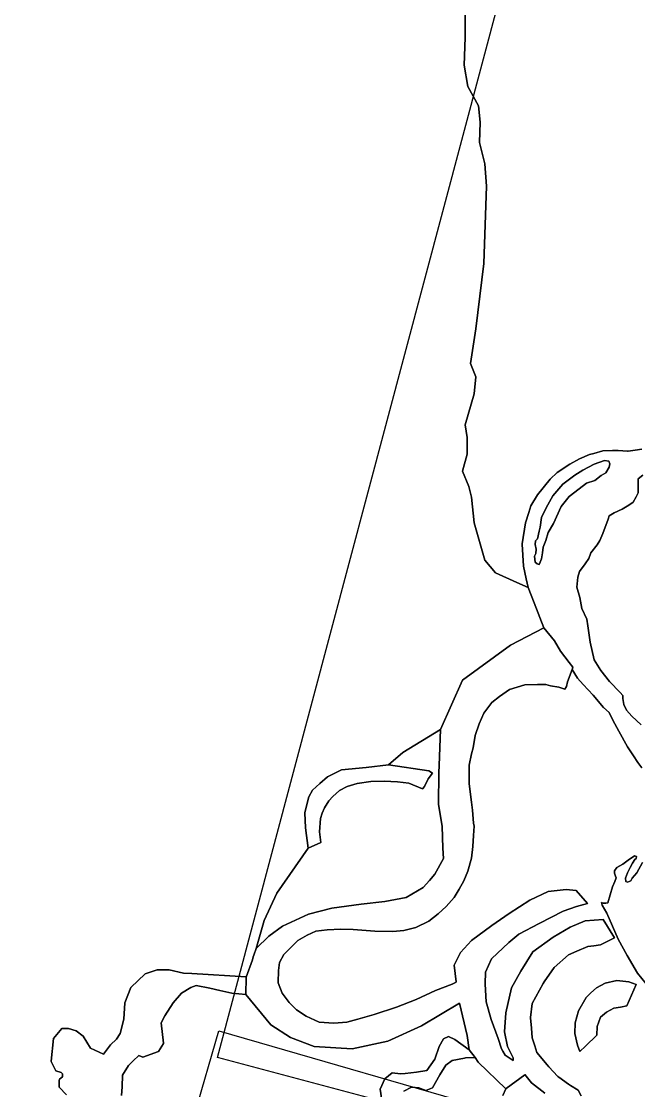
# Model space of a CAD drawing. Header units: inches. Extents: x 288635 to 1232953, y 676945 to 1655780.
# Drawn here: x 551611 to 573695, y 1500510 to 1538781 of the extents above; entities that cross this region are included whole.
import ezdxf

# ---------------------------------------------------------------- set-up
doc = ezdxf.new("R2010")
doc.units = ezdxf.units.IN
doc.header["$MEASUREMENT"] = 0
doc.layers.add('Images', color=7, linetype='Continuous')
picture_1 = doc.add_image_def('image2.jpg', size_in_pixel=(2586, 3753))
picture_2 = doc.add_image_def('image3.jpg', size_in_pixel=(2620, 3729))

msp = doc.modelspace()

# ---------------------------------------------------------------- linework, layer by layer
at = {"color": 1}
for points in [[(567489.346, 1539164.2198), (567489.4888, 1538207.6896), (567457.752, 1537219.2702), (567585.4036, 1536454.0649), (567968.1204, 1535752.6665), (568031.9748, 1535178.7579), (568000.2, 1534445.4132), (568191.6203, 1533680.2175), (568255.5079, 1532883.1185), (568160.269, 1530109.1664), (567873.6574, 1527781.5665), (567682.5369, 1526538.0485), (567873.9144, 1526059.8119), (567810.2361, 1525453.9999), (567491.5593, 1524338.0003), (567555.3946, 1523891.629), (567555.485, 1523285.8265), (567396.1537, 1522680.0001), (567619.425, 1522137.9996), (567715.1352, 1521755.4018), (567810.9262, 1520830.7702), (568193.7383, 1519491.6849), (568576.4171, 1519045.3611), (569341.6936, 1518694.7476), (569745.6867, 1518519.1701), (569960.4649, 1517971.842), (570309.2877, 1517073.6134), (569114.5912, 1516454.1099), (567393.6843, 1515202.3025), (566606.7977, 1513430.3407), (565255.2999, 1512617.6293), (564745.5161, 1512167.7981), (563944.6095, 1512073.8518), (563062.8955, 1511988.4948), (562560.8211, 1511740.0724), (562293.8836, 1511507.1052), (562026.4904, 1511266.0045), (561897.3894, 1511026.1519), (561837.8608, 1510796.6445), (561749.5484, 1510456.1634), (561771.5861, 1509919.653), (561869.5864, 1509184.9435), (560749.7613, 1507578.0205), (560301.2915, 1506602.7573), (560010.4305, 1505599.2827), (559925.7467, 1505361.2034), (559907.7468, 1505300.2341), (559885.8147, 1505187.2584), (559655.9312, 1504566.8639), (559655.7196, 1504566.8775), (559655.9312, 1504580.3448), (557714.1746, 1504705.0475), (557415.0441, 1504714.631), (556901.7051, 1504829.9078), (556473.7107, 1504830.8619), (556045.3981, 1504689.1512), (555530.7234, 1504205.2357), (555315.4858, 1503649.32), (555271.3823, 1503064.4895), (555141.839, 1502551.1824), (555012.9955, 1502351.7379), (554795.4103, 1502142.6829), (554553.9299, 1501814.1988), (554088.9689, 1502031.9086), (553825.0954, 1502457.8185), (553566.9207, 1502649.1381), (553302.3368, 1502728.5133), (553063.3386, 1502732.3646), (552757.6053, 1502379.9489), (552675.5495, 1501569.6132), (552676.6836, 1501567.3323), (552675.5495, 1501556.1323), (552841.8255, 1501221.7186), (553039.8696, 1501160.3376), (553077.9697, 1501106.3625), (553086.4888, 1500998.4533), (552980.7226, 1500920.6516), (552960.4945, 1500872.1929), (552960.6757, 1500859.1461), (552960.4945, 1500858.712), (552963.6695, 1500630.1116), (553230.37, 1500363.411)], [(573808.0404, 1523472.4329), (573566.5282, 1523436.7882), (573326.9049, 1523402.5563), (573299.8277, 1523398.6881), (572969.627, 1523424.0882), (572757.96, 1523424.0882), (572419.2926, 1523415.6215), (572097.5586, 1523318.2546), (571940.925, 1523280.1546), (571576.8576, 1523127.7543), (571238.1902, 1522933.0205), (570776.756, 1522632.4533), (570531.2222, 1522391.1528), (570078.2546, 1521836.585), (569838.8437, 1521438.7741), (569765.2826, 1521201.1862), (569651.8153, 1520834.709), (569524.815, 1520083.2908), (569525.4657, 1520073.66), (569524.815, 1520069.8099), (569577.7318, 1519286.6417), (569669.9248, 1518828.4603), (569745.6867, 1518519.1701), (569341.6936, 1518694.7476), (568576.4171, 1519045.3611), (568193.7383, 1519491.6849), (567810.9262, 1520830.7702), (567715.1352, 1521755.4018), (567619.425, 1522137.9996), (567396.1537, 1522680.0001), (567555.485, 1523285.8265), (567555.3946, 1523891.629), (567491.5593, 1524338.0003), (567810.2361, 1525453.9999), (567873.9144, 1526059.8119), (567682.5369, 1526538.0485), (567873.6574, 1527781.5665), (568160.269, 1530109.1664), (568255.5079, 1532883.1185), (568191.6203, 1533680.2175), (568000.2, 1534445.4132), (568031.9748, 1535178.7579), (567968.1204, 1535752.6665), (567585.4036, 1536454.0649), (567457.752, 1537219.2702), (567489.4888, 1538207.6896), (567489.346, 1539164.2198)], [(573781.0699, 1513601.8724), (573450.8693, 1513916.833), (573262.9089, 1514130.1934), (573161.3087, 1514333.3938), (573130.8286, 1514546.7543), (573130.8286, 1514653.4345), (573039.3885, 1514765.1947), (572658.3877, 1515151.2755), (572338.3471, 1515547.5163), (572099.5866, 1515928.517), (571957.3463, 1516563.5183), (571876.0661, 1517142.6395), (571840.5061, 1517381.3999), (571662.7057, 1517762.4007), (571596.6656, 1518163.7215), (571488.9579, 1518524.2038), (571515.4163, 1518889.3295), (571578.9164, 1519090.4132), (571780.0001, 1519365.5805), (571917.5837, 1519550.7892), (571981.0839, 1519757.1646), (572213.9177, 1520042.9151), (572309.1679, 1520196.3738), (572420.2931, 1520455.666), (572605.5018, 1520958.3753), (572642.5435, 1521080.0839), (572817.1689, 1521191.2091), (573108.2111, 1521318.2094), (573346.3366, 1521466.3763), (573499.7952, 1521577.5016), (573605.6288, 1521762.7103), (573685.0039, 1521910.8772), (573685.0039, 1522106.6693), (573678.5834, 1522403.8499), (573846.2237, 1522535.9301)], [(570343.9292, 1500422.3219), (569868.0198, 1500788.7668), (569628.7785, 1501083.5969), (569621.9493, 1501078.5319), (568952.2095, 1500581.8087), (568948.0142, 1500572.3476), (567949.4678, 1501529.1187), (567849.9191, 1501698.805), (567638.3355, 1501968.0928), (567555.5215, 1502486.5788), (567290.517, 1503635.2893), (565927.635, 1502830.3497), (564727.7615, 1502274.6081), (563448.9394, 1502006.0033), (562087.3247, 1502090.7176), (561239.9932, 1502413.8008), (560537.042, 1502866.3391), (559646.2799, 1503952.5367), (559655.9312, 1504566.8639), (559885.8147, 1505187.2584), (559907.7468, 1505300.2341), (559925.7467, 1505361.2034), (560010.4305, 1505599.2827), (560465.5643, 1506039.5362), (560952.5158, 1506391.5494), (561885.3506, 1506825.6989), (562718.4484, 1507036.9068), (563774.4879, 1507183.579), (564619.3194, 1507277.4491), (565376.1477, 1507424.1213), (565986.3038, 1507776.1344), (566215.1124, 1508034.2774), (566405.6959, 1508261.6641), (566719.0281, 1508819.787), (566691.9175, 1509185.8635), (566672.0568, 1509975.9091), (566540.296, 1510754.6562), (566552.7087, 1511901.3528), (566562.4668, 1512149.7252), (566606.7977, 1513430.3407), (567393.6843, 1515202.3025), (569114.5912, 1516454.1099), (570309.2877, 1517073.6134), (570690.2494, 1516604.9721), (570900.3433, 1516236.3929), (571210.0709, 1515827.665), (571342.3645, 1515667.3383), (571312.6941, 1515585.148), (571153.6513, 1515144.5816), (571153.6513, 1515144.5816), (571112.7531, 1514972.8164), (571060.3084, 1514875.8679), (570839.9488, 1514953.6937), (570544.9526, 1515003.9151), (570378.4799, 1515050.2259), (570073.3234, 1515051.7964), (569629.2346, 1515030.7509), (569079.7154, 1514863.9821), (568713.0874, 1514618.9669), (568447.799, 1514407.2092), (568152.3178, 1514023.8067), (567984.8069, 1513634.2118), (567844.1873, 1513222.9951), (567779.7506, 1512781.9376), (567717.9527, 1512564.4346), (567631.0472, 1512154.3743), (567631.0969, 1512141.1278), (567631.0472, 1512140.8934), (567633.4991, 1511487.0607), (567712.1407, 1510833.4782), (567753.9284, 1510546.3378), (567792.7843, 1510087.5961), (567808.307, 1509975.6786), (567787.4378, 1509637.6844), (567769.8371, 1509250.4699), (567711.1683, 1508828.0541), (567582.0968, 1508364.5701), (567441.2915, 1508024.2908), (567277.0187, 1507725.0796), (567101.0121, 1507420.0015), (566807.6679, 1507103.1897), (566526.0573, 1506839.1798), (566185.778, 1506575.17), (565728.1609, 1506352.2283), (565294.0113, 1506234.8906), (564900.93, 1506205.5562), (564255.5725, 1506217.2899), (563481.1436, 1506275.9588), (563041.1271, 1506293.5594), (562548.3087, 1506270.0919), (562143.4936, 1506217.2899), (561832.5487, 1506070.6178), (561498.1362, 1505877.0105), (561275.1945, 1505654.0689), (560999.4509, 1505378.3253), (560841.045, 1505096.7147), (560805.8436, 1504809.2373), (560793.3824, 1504384.9703), (560793.7505, 1504384.0226), (560793.3824, 1504371.4894), (560940.782, 1503991.9931), (561193.0581, 1503663.4475), (561451.2011, 1503405.3045), (561803.2142, 1503176.4959), (562260.8313, 1502965.288), (562788.8511, 1502918.353), (563258.2019, 1502965.288), (563645.4164, 1503070.892), (564232.105, 1503229.2979), (565035.8683, 1503493.3078), (565734.0277, 1503769.0514), (566426.3203, 1504091.7301), (567019.2335, 1504314.0746), (567162.8719, 1504386.5825), (567161.3524, 1504399.2964), (567162.8719, 1504400.0634), (567091.3247, 1504998.7116), (567327.6732, 1505457.1011), (567716.6114, 1505877.7895), (568438.9254, 1506425.4781), (569065.9891, 1506846.1664), (569804.1781, 1507322.4174), (570455.0544, 1507631.9805), (571105.9307, 1507703.4181), (571463.1189, 1507671.6681), (571866.3004, 1507206.4587), (571471.0564, 1507105.7103), (570994.8055, 1506931.085), (570137.5538, 1506486.5841), (569407.3023, 1506105.5833), (569055.6772, 1505813.6454), (568433.541, 1505226.9039), (568216.6749, 1504748.2681), (568205.7157, 1504330.2347), (568205.9461, 1504325.5418), (568205.7157, 1504316.7538), (568236.7888, 1503683.8099), (568423.0503, 1503059.9713), (568669.1133, 1502377.345), (568790.3265, 1502005.5823), (568840.8777, 1501921.9981), (568925.5147, 1501782.0544), (569204.7771, 1501592.6362), (569205.6705, 1501671.1231), (569205.5205, 1501671.4219), (569205.6705, 1501684.604), (569002.489, 1502089.2003), (568899.9931, 1502617.4485), (568946.9264, 1503290.1593), (569145.3643, 1504187.0986), (569478.74, 1504782.4123), (569911.2372, 1505482.0889), (570637.6173, 1506004.7897), (571240.8685, 1506361.9779), (571780.6196, 1506584.2284), (572423.5583, 1506639.791), (572829.9364, 1505983.3342), (572328.3082, 1505732.5201), (572089.8009, 1505697.6697), (571880.4305, 1505667.0767), (571485.2845, 1505501.2333), (571185.3059, 1505375.3318), (570669.3673, 1504914.9559), (570319.1507, 1504400.3518), (570280.4291, 1504343.4548), (569891.4908, 1503629.0784), (569827.9907, 1503129.0149), (569828.6834, 1503121.1357), (569827.9907, 1503115.534), (569860.2851, 1502748.1855), (569891.4908, 1502393.22), (569978.0001, 1502112.0648), (570050.2411, 1501877.2815), (570417.7257, 1501434.939), (570478.867, 1501361.3429), (570804.3051, 1501020.0298), (570839.3006, 1500994.4018), (571181.924, 1500743.4912), (571255.4089, 1500689.6766), (571534.5566, 1500527.9038), (571640.9213, 1500328.8102)], [(571640.9213, 1500328.8102), (571534.5566, 1500527.9038), (571255.4089, 1500689.6766), (571181.924, 1500743.4912), (570839.3006, 1500994.4018), (570804.3051, 1501020.0298), (570478.867, 1501361.3429), (570417.7257, 1501434.939), (570050.2411, 1501877.2815), (569978.0001, 1502112.0648), (569891.4908, 1502393.22), (569860.2851, 1502748.1855), (569827.9907, 1503115.534), (569828.6834, 1503121.1357), (569827.9907, 1503129.0149), (569891.4908, 1503629.0784), (570280.4291, 1504343.4548), (570319.1507, 1504400.3518), (570669.3673, 1504914.9559), (571185.3059, 1505375.3318), (571485.2845, 1505501.2333), (571880.4305, 1505667.0767), (572089.8009, 1505697.6697), (572328.3082, 1505732.5201), (572829.9364, 1505983.3342), (572423.5583, 1506639.791), (571780.6196, 1506584.2284), (571240.8685, 1506361.9779), (570637.6173, 1506004.7897), (569911.2372, 1505482.0889), (569478.74, 1504782.4123), (569145.3643, 1504187.0986), (568946.9264, 1503290.1593), (568899.9931, 1502617.4485), (569002.489, 1502089.2003), (569205.6705, 1501684.604), (569205.5205, 1501671.4219), (569205.6705, 1501671.1231), (569204.7771, 1501592.6362), (568925.5147, 1501782.0544), (568840.8777, 1501921.9981), (568790.3265, 1502005.5823), (568669.1133, 1502377.345), (568423.0503, 1503059.9713), (568236.7888, 1503683.8099), (568205.7157, 1504316.7538), (568205.9461, 1504325.5418), (568205.7157, 1504330.2347), (568216.6749, 1504748.2681), (568433.541, 1505226.9039), (569055.6772, 1505813.6454), (569407.3023, 1506105.5833), (570137.5538, 1506486.5841), (570994.8055, 1506931.085), (571471.0564, 1507105.7103), (571866.3004, 1507206.4587), (571463.1189, 1507671.6681), (571105.9307, 1507703.4181), (570455.0544, 1507631.9805), (569804.1781, 1507322.4174), (569065.9891, 1506846.1664), (568438.9254, 1506425.4781), (567716.6114, 1505877.7895), (567327.6732, 1505457.1011), (567091.3247, 1504998.7116), (567162.8719, 1504400.0634), (567161.3524, 1504399.2964), (567162.8719, 1504386.5825), (567019.2335, 1504314.0746), (566426.3203, 1504091.7301), (565734.0277, 1503769.0514), (565035.8683, 1503493.3078), (564232.105, 1503229.2979), (563645.4164, 1503070.892), (563258.2019, 1502965.288), (562788.8511, 1502918.353), (562260.8313, 1502965.288), (561803.2142, 1503176.4959), (561451.2011, 1503405.3045), (561193.0581, 1503663.4475), (560940.782, 1503991.9931), (560793.3824, 1504371.4894), (560793.7505, 1504384.0226), (560793.3824, 1504384.9703), (560805.8436, 1504809.2373), (560841.045, 1505096.7147), (560999.4509, 1505378.3253), (561275.1945, 1505654.0689), (561498.1362, 1505877.0105), (561832.5487, 1506070.6178), (562143.4936, 1506217.2899), (562548.3087, 1506270.0919), (563041.1271, 1506293.5594), (563481.1436, 1506275.9588), (564255.5725, 1506217.2899), (564900.93, 1506205.5562), (565294.0113, 1506234.8906), (565728.1609, 1506352.2283), (566185.778, 1506575.17), (566526.0573, 1506839.1798), (566807.6679, 1507103.1897), (567101.0121, 1507420.0015), (567277.0187, 1507725.0796), (567441.2915, 1508024.2908), (567582.0968, 1508364.5701), (567711.1683, 1508828.0541), (567769.8371, 1509250.4699), (567787.4378, 1509637.6844), (567808.307, 1509975.6786), (567792.7843, 1510087.5961), (567753.9284, 1510546.3378), (567712.1407, 1510833.4782), (567633.4991, 1511487.0607), (567631.0472, 1512140.8934), (567631.0969, 1512141.1278), (567631.0472, 1512154.3743), (567717.9527, 1512564.4346), (567779.7506, 1512781.9376), (567844.1873, 1513222.9951), (567984.8069, 1513634.2118), (568152.3178, 1514023.8067), (568447.799, 1514407.2092), (568713.0874, 1514618.9669), (569079.7154, 1514863.9821), (569629.2346, 1515030.7509), (570073.3234, 1515051.7964), (570378.4799, 1515050.2259), (570544.9526, 1515003.9151), (570839.9488, 1514953.6937), (571060.3084, 1514875.8679), (571112.7531, 1514972.8164), (571153.6513, 1515144.5816), (571312.6941, 1515585.148), (571505.2254, 1515273.1957), (571713.5058, 1515044.5953), (571713.5058, 1515044.5953), (572074.1865, 1514658.5145), (572434.8672, 1514226.7136), (572638.0677, 1514038.7532), (572770.1479, 1513774.5927), (572993.6684, 1513378.3519), (573298.469, 1512809.3908), (573510.1361, 1512488.5035), (573662.5364, 1512259.903), (573814.9367, 1512061.7826)], [(573835.2567, 1508678.4959), (573632.0563, 1508307.6551), (573464.416, 1508109.5347), (573413.6159, 1508013.0145), (573301.8556, 1507972.3744), (573240.8955, 1507997.7745), (573230.7355, 1508114.6147), (573301.8556, 1508302.5751), (573398.3758, 1508490.5355), (573479.656, 1508653.0958), (573566.0162, 1508780.0961), (573606.6563, 1508820.7361), (573621.8963, 1508891.8563), (573545.6961, 1508917.2563), (573322.1757, 1508759.776), (573134.2153, 1508617.5357), (572910.6949, 1508490.5355), (572834.4947, 1508373.6952), (572829.4147, 1508287.3351), (572870.0548, 1508190.8149), (572895.4548, 1508129.8548), (572844.6547, 1507992.6945), (572763.3746, 1507804.7341), (572677.0144, 1507520.2535), (572590.6542, 1507235.773), (572524.6141, 1507220.5329), (572428.0939, 1507215.4529), (572367.1338, 1507240.853), (572392.5338, 1507149.4128), (572555.0942, 1506864.9322), (572961.495, 1505925.1304), (573281.5356, 1505340.9292), (573657.4564, 1504711.0079), (573967.337, 1504335.0872)], [(553230.37, 1500363.411), (552963.6695, 1500630.1116), (552960.4945, 1500858.712), (552960.6757, 1500859.1461), (552960.4945, 1500872.1929), (552980.7226, 1500920.6516), (553086.4888, 1500998.4533), (553077.9697, 1501106.3625), (553039.8696, 1501160.3376), (552841.8255, 1501221.7186), (552675.5495, 1501556.1323), (552676.6836, 1501567.3323), (552675.5495, 1501569.6132), (552757.6053, 1502379.9489), (553063.3386, 1502732.3646), (553302.3368, 1502728.5133), (553566.9207, 1502649.1381), (553825.0954, 1502457.8185), (554088.9689, 1502031.9086), (554553.9299, 1501814.1988), (554795.4103, 1502142.6829), (555012.9955, 1502351.7379), (555141.839, 1502551.1824), (555271.3823, 1503064.4895), (555315.4858, 1503649.32), (555530.7234, 1504205.2357), (556045.3981, 1504689.1512), (556473.7107, 1504830.8619), (556901.7051, 1504829.9078), (557415.0441, 1504714.631), (557714.1746, 1504705.0475), (559655.9312, 1504580.3448), (559655.7196, 1504566.8775), (559655.9312, 1504566.8639), (559646.2799, 1503952.5367), (559141.1905, 1503993.8424), (558708.5465, 1504091.7296), (558355.7694, 1504172.1412), (557866.8523, 1504269.5402), (557674.2467, 1504205.8512), (557344.9751, 1503998.1505), (557047.4326, 1503646.034), (556749.6207, 1503181.6542), (556614.007, 1502935.7594), (556612.7046, 1502933.3978), (556697.8161, 1502206.7771), (556699.1423, 1502195.4547), (556522.0359, 1501907.2004), (555960.2377, 1501708.0762), (555816.0529, 1501772.5729), (555615.1208, 1501580.6021), (555446.3026, 1501404.592), (555223.3829, 1501065.4346), (555217.924, 1500640.6949), (555191.4656, 1500339.0693)], [(555191.4656, 1500339.0693), (555217.924, 1500640.6949), (555223.3829, 1501065.4346), (555446.3026, 1501404.592), (555615.1208, 1501580.6021), (555816.0529, 1501772.5729), (555960.2377, 1501708.0762), (556522.0359, 1501907.2004), (556699.1423, 1502195.4547), (556697.8161, 1502206.7771), (556612.7046, 1502933.3978), (556614.007, 1502935.7594), (556749.6207, 1503181.6542), (557047.4326, 1503646.034), (557344.9751, 1503998.1505), (557674.2467, 1504205.8512), (557866.8523, 1504269.5402), (558355.7694, 1504172.1412), (558708.5465, 1504091.7296), (559141.1905, 1503993.8424), (559646.2799, 1503952.5367), (560537.042, 1502866.3391), (561239.9932, 1502413.8008), (562087.3247, 1502090.7176), (563448.9394, 1502006.0033), (564727.7615, 1502274.6081), (565927.635, 1502830.3497), (567290.517, 1503635.2893), (567555.5215, 1502486.5788), (567638.3355, 1501968.0928), (567119.8298, 1502336.09), (566889.627, 1502444.0483), (566714.147, 1502366.4377), (566560.0958, 1502088.7453), (566405.5863, 1501637.2272), (566122.1405, 1501227.4644), (565752.4381, 1501167.9657), (565340.562, 1501117.4733), (565179.5312, 1501114.7523), (564876.4439, 1501148.918), (564620.8074, 1500932.4487), (564446.3106, 1500564.1309), (564547.9162, 1499929.6545)], [(564547.9162, 1499929.6545), (564446.3106, 1500564.1309), (564620.8074, 1500932.4487), (564876.4439, 1501148.918), (565179.5312, 1501114.7523), (565340.562, 1501117.4733), (565752.4381, 1501167.9657), (566122.1405, 1501227.4644), (566405.5863, 1501637.2272), (566560.0958, 1502088.7453), (566714.147, 1502366.4377), (566889.627, 1502444.0483), (567119.8298, 1502336.09), (567638.3355, 1501968.0928), (567849.9191, 1501698.805), (567496.5636, 1501687.4556), (567465.4643, 1501676.5616), (567029.8195, 1501591.6463), (566793.7034, 1501420.3561), (566793.7034, 1501420.3561), (566587.2964, 1501080.157), (566317.9524, 1500610.7105), (566084.8276, 1500515.767), (565834.2111, 1500614.2211), (565564.1779, 1500631.9419), (565299.6518, 1500484.565)], [(565299.6518, 1500484.565), (565564.1779, 1500631.9419), (565834.2111, 1500614.2211), (566084.8276, 1500515.767), (566317.9524, 1500610.7105), (566587.2964, 1501080.157), (566793.7034, 1501420.3561), (567029.8195, 1501591.6463), (567465.4643, 1501676.5616), (567496.5636, 1501687.4556), (567849.9191, 1501698.805), (567949.4678, 1501529.1187), (568948.0142, 1500572.3476), (568840.8763, 1500330.7318)], [(568840.8763, 1500330.7318), (568948.0142, 1500572.3476), (568952.2095, 1500581.8087), (569621.9493, 1501078.5319), (569628.7785, 1501083.5969), (569868.0198, 1500788.7668), (570343.9292, 1500422.3219)]]:
    msp.add_lwpolyline(points, dxfattribs=at)
at = {"color": 1, "ltscale": 3}
for points in [[(573814.9367, 1512061.7826), (573662.5364, 1512259.903), (573510.1361, 1512488.5035), (573298.469, 1512809.3908), (572993.6684, 1513378.3519), (572770.1479, 1513774.5927), (572638.0677, 1514038.7532), (572434.8672, 1514226.7136), (572074.1865, 1514658.5145), (571713.5058, 1515044.5953), (571505.2254, 1515273.1957), (571312.6941, 1515585.148), (571342.3645, 1515667.3383), (571210.0709, 1515827.665), (570900.3433, 1516236.3929), (570690.2494, 1516604.9721), (570309.2877, 1517073.6134), (569960.4649, 1517971.842), (569745.6867, 1518519.1701), (569669.9248, 1518828.4603), (569577.7318, 1519286.6417), (569524.815, 1520069.8099), (569525.4657, 1520073.66), (569524.815, 1520083.2908), (569651.8153, 1520834.709), (569765.2826, 1521201.1862), (569838.8437, 1521438.7741), (570078.2546, 1521836.585), (570531.2222, 1522391.1528), (570776.756, 1522632.4533), (571238.1902, 1522933.0205), (571576.8576, 1523127.7543), (571940.925, 1523280.1546), (572097.5586, 1523318.2546), (572419.2926, 1523415.6215), (572757.96, 1523424.0882), (572969.627, 1523424.0882), (573299.8277, 1523398.6881), (573326.9049, 1523402.5563), (573566.5282, 1523436.7882), (573808.0404, 1523472.4329)], [(573846.2237, 1522535.9301), (573678.5834, 1522403.8499), (573685.0039, 1522106.6693), (573685.0039, 1521910.8772), (573605.6288, 1521762.7103), (573499.7952, 1521577.5016), (573346.3366, 1521466.3763), (573108.2111, 1521318.2094), (572817.1689, 1521191.2091), (572642.5435, 1521080.0839), (572605.5018, 1520958.3753), (572420.2931, 1520455.666), (572309.1679, 1520196.3738), (572213.9177, 1520042.9151), (571981.0839, 1519757.1646), (571917.5837, 1519550.7892), (571780.0001, 1519365.5805), (571578.9164, 1519090.4132), (571515.4163, 1518889.3295), (571488.9579, 1518524.2038), (571596.6656, 1518163.7215), (571662.7057, 1517762.4007), (571840.5061, 1517381.3999), (571876.0661, 1517142.6395), (571957.3463, 1516563.5183), (572099.5866, 1515928.517), (572338.3471, 1515547.5163), (572658.3877, 1515151.2755), (573039.3885, 1514765.1947), (573130.8286, 1514653.4345), (573130.8286, 1514546.7543), (573161.3087, 1514333.3938), (573262.9089, 1514130.1934), (573450.8693, 1513916.833), (573781.0699, 1513601.8724)], [(573967.337, 1504335.0872), (573657.4564, 1504711.0079), (573281.5356, 1505340.9292), (572961.495, 1505925.1304), (572555.0942, 1506864.9322), (572392.5338, 1507149.4128), (572367.1338, 1507240.853), (572428.0939, 1507215.4529), (572524.6141, 1507220.5329), (572590.6542, 1507235.773), (572677.0144, 1507520.2535), (572763.3746, 1507804.7341), (572844.6547, 1507992.6945), (572895.4548, 1508129.8548), (572870.0548, 1508190.8149), (572829.4147, 1508287.3351), (572834.4947, 1508373.6952), (572910.6949, 1508490.5355), (573134.2153, 1508617.5357), (573322.1757, 1508759.776), (573545.6961, 1508917.2563), (573621.8963, 1508891.8563), (573606.6563, 1508820.7361), (573566.0162, 1508780.0961), (573479.656, 1508653.0958), (573398.3758, 1508490.5355), (573301.8556, 1508302.5751), (573230.7355, 1508114.6147), (573240.8955, 1507997.7745), (573301.8556, 1507972.3744), (573413.6159, 1508013.0145), (573464.416, 1508109.5347), (573632.0563, 1508307.6551), (573835.2567, 1508678.4959)]]:
    msp.add_lwpolyline(points, dxfattribs=at)
at = {"color": 1}
for points in [[(572628.1442, 1523042.3094), (572475.7439, 1523063.4761), (572103.2098, 1522932.2425), (571696.809, 1522712.1087), (571415.5034, 1522540.4467), (570988.7826, 1522220.4061), (570628.1019, 1521793.6852), (570384.2614, 1521366.9644), (570216.621, 1521026.6037), (570169.6309, 1520675.448), (570141.0559, 1520535.7477), (570074.3808, 1520265.8722), (570004.5306, 1520186.497), (569995.0056, 1520059.4968), (570029.9307, 1519884.8714), (570023.5807, 1519732.4711), (569972.7805, 1519643.5709), (569998.1806, 1519424.4955), (570061.6807, 1519360.9954), (570131.5309, 1519341.9453), (570175.981, 1519424.4955), (570223.6061, 1519538.7957), (570258.5311, 1519764.2212), (570280.7562, 1519961.0716), (570379.1814, 1520202.372), (570461.7315, 1520484.9476), (570653.5019, 1520808.1633), (570923.7036, 1521422.4217), (571212.303, 1521778.4452), (571562.8237, 1522052.7657), (571832.2759, 1522254.9078), (572132.8432, 1522352.2747), (572361.4437, 1522521.6083), (572522.3106, 1522623.2085), (572645.0776, 1522826.409), (572666.2443, 1522940.7092), (572628.1442, 1523042.3094)], [(570175.981, 1519424.4955), (570131.5309, 1519341.9453), (570061.6807, 1519360.9954), (569998.1806, 1519424.4955), (569972.7805, 1519643.5709), (570023.5807, 1519732.4711), (570029.9307, 1519884.8714), (569995.0056, 1520059.4968), (570004.5306, 1520186.497), (570074.3808, 1520265.8722), (570141.0559, 1520535.7477), (570169.6309, 1520675.448), (570216.621, 1521026.6037), (570384.2614, 1521366.9644), (570628.1019, 1521793.6852), (570988.7826, 1522220.4061), (571415.5034, 1522540.4467), (571696.809, 1522712.1087), (572103.2098, 1522932.2425), (572475.7439, 1523063.4761), (572628.1442, 1523042.3094), (572666.2443, 1522940.7092), (572645.0776, 1522826.409), (572522.3106, 1522623.2085), (572361.4437, 1522521.6083), (572132.8432, 1522352.2747), (571832.2759, 1522254.9078), (571562.8237, 1522052.7657), (571212.303, 1521778.4452), (570923.7036, 1521422.4217), (570653.5019, 1520808.1633), (570461.7315, 1520484.9476), (570379.1814, 1520202.372), (570280.7562, 1519961.0716), (570258.5311, 1519764.2212), (570223.6061, 1519538.7957), (570175.981, 1519424.4955)], [(566552.7087, 1511901.3528), (566540.296, 1510754.6562), (566672.0568, 1509975.9091), (566691.9175, 1509185.8635), (566719.0281, 1508819.787), (566405.6959, 1508261.6641), (566215.1124, 1508034.2774), (565986.3038, 1507776.1344), (565376.1477, 1507424.1213), (564619.3194, 1507277.4491), (563774.4879, 1507183.579), (562718.4484, 1507036.9068), (561885.3506, 1506825.6989), (560952.5158, 1506391.5494), (560465.5643, 1506039.5362), (560010.4305, 1505599.2827), (560301.2915, 1506602.7573), (560749.7613, 1507578.0205), (561869.5864, 1509184.9435), (562327.8047, 1509385.8031), (562283.6119, 1509771.4854), (562311.7346, 1510253.5883), (562376.015, 1510438.3945), (562460.383, 1510627.2181), (562617.0665, 1510884.3397), (562753.6623, 1511041.0231), (562990.6962, 1511253.9519), (563271.9229, 1511398.5828), (563621.4476, 1511507.0559), (564111.5855, 1511579.3714), (564585.6534, 1511583.3889), (565067.7563, 1511567.3188), (565477.5438, 1511515.091), (565967.4765, 1511307.4472), (566034.3536, 1511389.1621), (566170.3142, 1511667.6059), (566320.8609, 1511872.95), (566193.3348, 1511959.6207), (564745.5161, 1512167.7981), (565255.2999, 1512617.6293), (566606.7977, 1513430.3407), (566562.4668, 1512149.7252), (566552.7087, 1511901.3528)], [(566170.3142, 1511667.6059), (566034.3536, 1511389.1621), (565967.4765, 1511307.4472), (565477.5438, 1511515.091), (565067.7563, 1511567.3188), (564585.6534, 1511583.3889), (564111.5855, 1511579.3714), (563621.4476, 1511507.0559), (563271.9229, 1511398.5828), (562990.6962, 1511253.9519), (562753.6623, 1511041.0231), (562617.0665, 1510884.3397), (562460.383, 1510627.2181), (562376.015, 1510438.3945), (562311.7346, 1510253.5883), (562283.6119, 1509771.4854), (562327.8047, 1509385.8031), (561869.5864, 1509184.9435), (561771.5861, 1509919.653), (561749.5484, 1510456.1634), (561837.8608, 1510796.6445), (561897.3894, 1511026.1519), (562026.4904, 1511266.0045), (562293.8836, 1511507.1052), (562560.8211, 1511740.0724), (563062.8955, 1511988.4948), (563944.6095, 1512073.8518), (564745.5161, 1512167.7981), (566193.3348, 1511959.6207), (566320.8609, 1511872.95), (566170.3142, 1511667.6059)], [(571790.9806, 1502098.6734), (571596.991, 1501909.595), (571512.3242, 1502142.4288), (571411.7823, 1502555.1796), (571427.6574, 1502930.8887), (571544.0743, 1503370.0979), (571819.2415, 1503846.3488), (571990.641, 1504005.5055), (572189.6589, 1504190.3078), (572501.8678, 1504359.6415), (572914.6187, 1504449.6), (573348.5362, 1504407.2666), (573602.5367, 1504306.7247), (573269.161, 1503539.4315), (573042.8969, 1503499.8509), (572808.1501, 1503458.7864), (572543.9896, 1503316.5461), (572330.6292, 1503133.6657), (572208.7089, 1502803.4651), (572196.984, 1502494.3983), (571790.9806, 1502098.6734)], [(571512.3242, 1502142.4288), (571596.991, 1501909.595), (571790.9806, 1502098.6734), (572196.984, 1502494.3983), (572208.7089, 1502803.4651), (572330.6292, 1503133.6657), (572543.9896, 1503316.5461), (572808.1501, 1503458.7864), (573042.8969, 1503499.8509), (573269.161, 1503539.4315), (573602.5367, 1504306.7247), (573348.5362, 1504407.2666), (572914.6187, 1504449.6), (572501.8678, 1504359.6415), (572189.6589, 1504190.3078), (571990.641, 1504005.5055), (571819.2415, 1503846.3488), (571544.0743, 1503370.0979), (571427.6574, 1502930.8887), (571411.7823, 1502555.1796), (571512.3242, 1502142.4288)]]:
    msp.add_lwpolyline(points, close=True, dxfattribs=at)

# ---------------------------------------------------------------- pictures from other files: only their frames are drawn
at = {"layer": 'Images'}
image = msp.add_image(picture_1, insert=(558628.1137, 1501695.41), size_in_units=(43471.2794, 63088.8289), rotation=-14.908366421, dxfattribs=at)
image.dxf.flags = 7
image = msp.add_image(picture_2, insert=(541263.4163, 1442412.7984), size_in_units=(44056.2165, 62704.4395), rotation=-16.124944785, dxfattribs=at)
image.dxf.flags = 7

doc.saveas('drawing.dxf')
